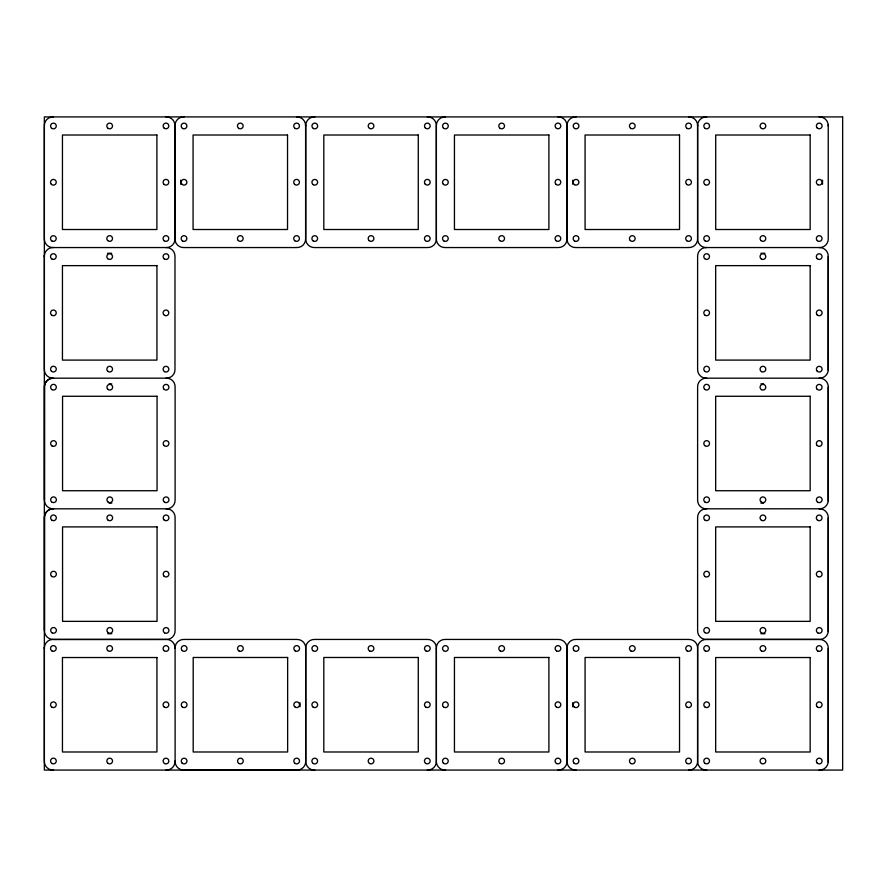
<?xml version="1.0" encoding="UTF-8"?>
<svg xmlns="http://www.w3.org/2000/svg" width="887" height="887" viewBox="0 0 887 887"><rect width="100%" height="100%" fill="white"/><g stroke="black" fill="none" stroke-linecap="round" stroke-linejoin="round"><path stroke-width="1.33" d="M184.152 770.071L182.955 770.049A8.648 8.648 0 0 1 175.116 762.166L175.094 648.475A8.571 8.571 0 0 0 165.958 639.438L52.255 639.46A8.648 8.648 0 0 0 44.383 647.299L44.35 761.013A8.648 8.648 0 0 0 53.464 770.071M53.464 247.551L52.255 247.573A8.648 8.648 0 0 0 44.383 255.401L44.35 369.125A8.648 8.648 0 0 0 53.464 378.184L166.069 378.172A8.571 8.571 0 0 1 175.105 387.209L175.105 499.78A8.56 8.56 0 0 1 166.069 508.816L52.366 508.828A8.648 8.648 0 0 0 44.483 516.666L44.472 630.391A8.648 8.648 0 0 0 53.586 639.438L166.069 639.449A8.56 8.56 0 0 0 175.094 630.413L175.094 517.842A8.571 8.571 0 0 0 166.069 508.805M44.472 630.391L44.483 516.666A8.648 8.648 0 0 1 52.377 508.828M53.586 508.816A8.648 8.648 0 0 1 44.472 499.758L44.483 386.033A8.648 8.648 0 0 1 52.366 378.206L53.586 378.184M436.36 648.475L436.382 762.166A8.648 8.648 0 0 0 444.21 770.049L445.418 770.071M697.603 124.823L697.614 238.525A8.56 8.56 0 0 1 688.589 247.551L576.018 247.562A8.56 8.56 0 0 1 566.993 238.525L566.97 124.823A8.648 8.648 0 0 0 559.143 116.951L557.934 116.918M820.342 770.06L819.133 770.082A8.648 8.648 0 0 0 828.225 762.221L828.247 648.497A8.648 8.648 0 0 0 819.133 639.438L706.651 639.438A8.571 8.571 0 0 1 697.614 630.413L697.614 517.842A8.56 8.56 0 0 1 706.651 508.816L820.342 508.794A8.648 8.648 0 0 0 828.225 500.955L828.247 387.242A8.648 8.648 0 0 0 819.133 378.184L706.651 378.184A8.56 8.56 0 0 0 697.614 387.209L697.614 499.78A8.571 8.571 0 0 0 706.651 508.816M706.651 770.071A8.56 8.56 0 0 1 697.614 761.046L697.614 648.475A8.56 8.56 0 0 1 706.651 639.438L820.342 639.427A8.648 8.648 0 0 0 828.225 631.588L828.247 517.875A8.648 8.648 0 0 0 819.133 508.816M828.225 500.955L828.247 387.242M819.133 378.184L820.342 378.161A8.648 8.648 0 0 0 828.225 370.334L828.247 256.609A8.648 8.648 0 0 0 819.133 247.551M44.35 256.609L44.383 255.401M44.35 648.497L44.383 647.299M828.225 370.334L828.247 256.609M828.225 631.588L828.247 517.875M828.225 762.221L828.247 648.497M165.924 116.918L167.133 116.951A8.648 8.648 0 0 1 174.961 124.834L174.994 238.525A8.571 8.571 0 0 1 165.958 247.551L53.386 247.562A8.571 8.571 0 0 1 44.35 238.525L44.35 126.032A8.648 8.648 0 0 1 53.408 116.918M706.651 378.184A8.571 8.571 0 0 1 697.614 369.147L697.614 256.576A8.571 8.571 0 0 1 706.651 247.551L819.222 247.551A8.56 8.56 0 0 0 828.247 238.525L828.236 124.823M107.615 253.272L111.718 253.272M760.88 253.272L764.982 253.272M109.101 383.894L111.829 383.894M760.88 383.894L763.618 383.894M109.101 503.095L111.829 503.095M760.88 503.095L763.618 503.095M107.737 633.728L111.829 633.728M760.88 633.728L764.982 633.728M182.955 770.049L296.668 770.071A8.648 8.648 0 0 0 305.727 760.957L305.727 648.475A8.571 8.571 0 0 1 314.763 639.438L427.334 639.438A8.56 8.56 0 0 1 436.36 648.475L436.36 760.957A8.648 8.648 0 0 1 427.301 770.071M819.189 116.918L820.397 116.951A8.648 8.648 0 0 1 828.247 126.032M688.567 116.918L689.764 116.951A8.648 8.648 0 0 1 697.614 126.032L697.625 238.525A8.571 8.571 0 0 0 706.651 247.562M427.301 116.918L428.51 116.951A8.648 8.648 0 0 1 436.337 124.834L436.36 238.525A8.571 8.571 0 0 1 427.323 247.551L314.752 247.562A8.56 8.56 0 0 1 305.727 238.525L305.727 126.032A8.648 8.648 0 0 1 314.785 116.918M296.557 116.918L297.766 116.951A8.648 8.648 0 0 1 305.616 126.032L305.616 238.525A8.56 8.56 0 0 1 296.591 247.551L184.008 247.562A8.56 8.56 0 0 1 174.983 238.525L174.983 126.032A8.648 8.648 0 0 1 184.041 116.918M576.051 770.071L574.843 770.049A8.648 8.648 0 0 1 567.004 762.166L566.981 648.475A8.56 8.56 0 0 0 557.956 639.438L445.385 639.438A8.571 8.571 0 0 0 436.349 648.475M314.785 770.071L313.577 770.049A8.648 8.648 0 0 1 305.749 762.166L305.727 648.475A8.56 8.56 0 0 0 296.702 639.438L184.13 639.438A8.571 8.571 0 0 0 175.094 648.475M305.594 124.823L305.616 126.032M822.537 180.183L822.537 184.285M572.703 180.183L572.703 184.285M572.703 702.704L572.703 706.806M300.017 702.704L300.017 706.806M180.693 180.183L180.693 184.285M44.472 499.758L44.494 386.033A8.648 8.648 0 0 1 52.377 378.206M697.614 126.032A8.648 8.648 0 0 1 706.673 116.918M174.983 761.046A8.56 8.56 0 0 1 165.958 770.071M165.958 378.184A8.56 8.56 0 0 0 174.983 369.158L174.983 256.576A8.571 8.571 0 0 0 165.958 247.551M576.051 116.918A8.648 8.648 0 0 0 566.993 126.032L566.993 238.525A8.571 8.571 0 0 1 557.956 247.551L445.385 247.562A8.56 8.56 0 0 1 436.36 238.525L436.36 126.032A8.648 8.648 0 0 1 445.418 116.918M688.567 770.071A8.648 8.648 0 0 0 697.614 760.957L697.625 648.475A8.56 8.56 0 0 0 688.589 639.438L576.018 639.438A8.571 8.571 0 0 0 566.981 648.475L566.993 760.957A8.648 8.648 0 0 1 557.934 770.071M842.65 116.918L44.35 116.918L44.35 770.071L842.65 770.071L842.65 116.918M156.899 135.012L62.445 135.012L62.445 229.511L156.899 229.511L156.899 135.012M287.532 135.012L193.067 135.012L193.067 229.511L287.532 229.511L287.532 135.012M418.276 135.012L323.81 135.012L323.81 229.511L418.276 229.511L418.276 135.012M548.898 135.012L454.443 135.012L454.443 229.511L548.898 229.511L548.898 135.012M679.531 135.012L585.076 135.012L585.076 229.511L679.531 229.511L679.531 135.012M810.164 135.012L715.709 135.012L715.709 229.511L810.164 229.511L810.164 135.012M156.944 265.634L62.445 265.634L62.445 360.1L156.944 360.1L156.944 265.634M810.164 265.634L715.665 265.634L715.665 360.1L810.164 360.1L810.164 265.634M157.054 396.267L62.556 396.267L62.556 490.722L157.054 490.722L157.054 396.267M810.164 396.267L715.665 396.267L715.665 490.722L810.164 490.722L810.164 396.267M157.054 526.9L62.556 526.9L62.556 621.355L157.054 621.355L157.054 526.9M810.164 526.9L715.665 526.9L715.665 621.355L810.164 621.355L810.164 526.9M156.944 657.533L62.445 657.533L62.445 751.988L156.944 751.988L156.944 657.533M287.643 657.478L193.189 657.478L193.189 751.988L287.643 751.988L287.643 657.478M418.276 657.478L323.81 657.478L323.81 751.988L418.276 751.988L418.276 657.478M548.898 657.478L454.443 657.478L454.443 751.988L548.898 751.988L548.898 657.478M679.531 657.478L585.076 657.478L585.076 751.988L679.531 751.988L679.531 657.478M810.164 657.533L715.665 657.533L715.665 751.988L810.164 751.988L810.164 657.533M312.923 650.648A2.861 2.861 0 0 0 317.59 648.996A2.861 2.861 0 0 0 313.832 645.78A2.861 2.861 0 0 0 312.923 650.648M425.871 763.485A2.861 2.861 0 0 0 430.151 761.013A2.861 2.861 0 0 0 425.871 758.529A2.861 2.861 0 0 0 425.871 763.485M425.915 650.936A2.861 2.861 0 0 0 430.195 648.464A2.861 2.861 0 0 0 425.915 645.98A2.861 2.861 0 0 0 425.915 650.936M313.311 763.53A2.861 2.861 0 0 0 317.601 761.057A2.861 2.861 0 0 0 313.311 758.585A2.861 2.861 0 0 0 313.311 763.53M369.613 763.507A2.861 2.861 0 0 0 373.904 761.035A2.861 2.861 0 0 0 369.613 758.562A2.861 2.861 0 0 0 369.613 763.507M312.745 706.784A2.861 2.861 0 0 0 317.524 705.498A2.861 2.861 0 0 0 314.031 701.994A2.861 2.861 0 0 0 312.745 706.784M369.613 650.958A2.861 2.861 0 0 0 373.904 648.486A2.861 2.861 0 0 0 369.613 646.013A2.861 2.861 0 0 0 369.613 650.958M425.893 707.205A2.861 2.861 0 0 0 430.173 704.733A2.861 2.861 0 0 0 425.893 702.26A2.861 2.861 0 0 0 425.893 707.205M182.29 650.648A2.861 2.861 0 0 0 186.957 648.996A2.861 2.861 0 0 0 183.199 645.78A2.861 2.861 0 0 0 182.29 650.648M295.238 763.485A2.861 2.861 0 0 0 299.518 761.013A2.861 2.861 0 0 0 295.238 758.529A2.861 2.861 0 0 0 295.238 763.485M295.282 650.936A2.861 2.861 0 0 0 299.573 648.464A2.861 2.861 0 0 0 295.282 645.98A2.861 2.861 0 0 0 295.282 650.936M182.09 763.075A2.861 2.861 0 0 0 186.869 761.8A2.861 2.861 0 0 0 183.376 758.296A2.861 2.861 0 0 0 182.09 763.075M238.98 763.507A2.861 2.861 0 0 0 243.271 761.035A2.861 2.861 0 0 0 238.98 758.562A2.861 2.861 0 0 0 238.98 763.507M182.123 706.784A2.861 2.861 0 0 0 186.902 705.498A2.861 2.861 0 0 0 183.398 701.994A2.861 2.861 0 0 0 182.123 706.784M238.98 650.958A2.861 2.861 0 0 0 243.271 648.486A2.861 2.861 0 0 0 238.98 646.013A2.861 2.861 0 0 0 238.98 650.958M295.26 707.205A2.861 2.861 0 0 0 299.551 704.733A2.861 2.861 0 0 0 295.26 702.26A2.861 2.861 0 0 0 295.26 707.205M704.788 763.186A2.861 2.861 0 0 0 709.456 761.545A2.861 2.861 0 0 0 705.697 758.33A2.861 2.861 0 0 0 704.788 763.186M817.759 650.98A2.861 2.861 0 0 0 822.038 648.508A2.861 2.861 0 0 0 817.759 646.035A2.861 2.861 0 0 0 817.759 650.98M705.209 650.936A2.861 2.861 0 0 0 709.489 648.464A2.861 2.861 0 0 0 705.209 645.98A2.861 2.861 0 0 0 705.209 650.936M817.215 763.075A2.861 2.861 0 0 0 821.994 761.8A2.861 2.861 0 0 0 818.49 758.296A2.861 2.861 0 0 0 817.215 763.075M817.193 706.784A2.861 2.861 0 0 0 821.972 705.498A2.861 2.861 0 0 0 818.468 701.994A2.861 2.861 0 0 0 817.193 706.784M761.501 763.507A2.861 2.861 0 0 0 765.791 761.035A2.861 2.861 0 0 0 761.501 758.562A2.861 2.861 0 0 0 761.501 763.507M705.232 707.227A2.861 2.861 0 0 0 709.511 704.755A2.861 2.861 0 0 0 705.232 702.282A2.861 2.861 0 0 0 705.232 707.227M761.478 650.958A2.861 2.861 0 0 0 765.769 648.486A2.861 2.861 0 0 0 761.478 646.013A2.861 2.861 0 0 0 761.478 650.958M817.337 240.687A2.861 2.861 0 0 0 822.005 239.046A2.861 2.861 0 0 0 818.246 235.831A2.861 2.861 0 0 0 817.337 240.687M705.254 128.46A2.861 2.861 0 0 0 709.545 125.987A2.861 2.861 0 0 0 705.254 123.515A2.861 2.861 0 0 0 705.254 128.46M705.209 241.009A2.861 2.861 0 0 0 709.489 238.536A2.861 2.861 0 0 0 705.209 236.064A2.861 2.861 0 0 0 705.209 241.009M817.215 127.961A2.861 2.861 0 0 0 821.994 126.675A2.861 2.861 0 0 0 818.49 123.182A2.861 2.861 0 0 0 817.215 127.961M761.501 128.438A2.861 2.861 0 0 0 765.791 125.965A2.861 2.861 0 0 0 761.501 123.493A2.861 2.861 0 0 0 761.501 128.438M817.781 184.707A2.861 2.861 0 0 0 822.072 182.234A2.861 2.861 0 0 0 817.781 179.762A2.861 2.861 0 0 0 817.781 184.707M760.913 240.532A2.861 2.861 0 0 0 765.692 239.246A2.861 2.861 0 0 0 762.199 235.754A2.861 2.861 0 0 0 760.913 240.532M705.232 184.729A2.861 2.861 0 0 0 709.511 182.256A2.861 2.861 0 0 0 705.232 179.784A2.861 2.861 0 0 0 705.232 184.729M164.073 240.687A2.861 2.861 0 0 0 168.741 239.046A2.861 2.861 0 0 0 164.982 235.831A2.861 2.861 0 0 0 164.073 240.687M51.989 128.46A2.861 2.861 0 0 0 56.28 125.987A2.861 2.861 0 0 0 51.989 123.515A2.861 2.861 0 0 0 51.989 128.46M51.945 241.009A2.861 2.861 0 0 0 56.225 238.536A2.861 2.861 0 0 0 51.945 236.064A2.861 2.861 0 0 0 51.945 241.009M163.951 127.961A2.861 2.861 0 0 0 168.73 126.675A2.861 2.861 0 0 0 165.226 123.182A2.861 2.861 0 0 0 163.951 127.961M108.236 128.438A2.861 2.861 0 0 0 112.527 125.965A2.861 2.861 0 0 0 108.236 123.493A2.861 2.861 0 0 0 108.236 128.438M163.929 184.252A2.861 2.861 0 0 0 168.707 182.977A2.861 2.861 0 0 0 165.204 179.473A2.861 2.861 0 0 0 163.929 184.252M107.649 240.532A2.861 2.861 0 0 0 112.427 239.246A2.861 2.861 0 0 0 108.935 235.754A2.861 2.861 0 0 0 107.649 240.532M51.368 184.285A2.861 2.861 0 0 0 56.158 182.999A2.861 2.861 0 0 0 52.655 179.496A2.861 2.861 0 0 0 51.368 184.285M164.095 650.67A2.861 2.861 0 0 0 168.763 649.018A2.861 2.861 0 0 0 165.004 645.803A2.861 2.861 0 0 0 164.095 650.67M51.989 763.485A2.861 2.861 0 0 0 56.28 761.013A2.861 2.861 0 0 0 51.989 758.529A2.861 2.861 0 0 0 51.989 763.485M164.538 763.53A2.861 2.861 0 0 0 168.829 761.057A2.861 2.861 0 0 0 164.538 758.585A2.861 2.861 0 0 0 164.538 763.53M51.945 650.936A2.861 2.861 0 0 0 56.225 648.464A2.861 2.861 0 0 0 51.945 645.98A2.861 2.861 0 0 0 51.945 650.936M51.967 707.227A2.861 2.861 0 0 0 56.247 704.755A2.861 2.861 0 0 0 51.967 702.282A2.861 2.861 0 0 0 51.967 707.227M107.649 650.504A2.861 2.861 0 0 0 112.427 649.217A2.861 2.861 0 0 0 108.935 645.725A2.861 2.861 0 0 0 107.649 650.504M163.929 706.784A2.861 2.861 0 0 0 168.707 705.498A2.861 2.861 0 0 0 165.204 701.994A2.861 2.861 0 0 0 163.929 706.784M107.671 763.053A2.861 2.861 0 0 0 112.449 761.778A2.861 2.861 0 0 0 108.957 758.274A2.861 2.861 0 0 0 107.671 763.053M164.206 520.037A2.861 2.861 0 0 0 168.874 518.396A2.861 2.861 0 0 0 165.115 515.17A2.861 2.861 0 0 0 164.206 520.037M52.1 632.852A2.861 2.861 0 0 0 56.391 630.38A2.861 2.861 0 0 0 52.1 627.907A2.861 2.861 0 0 0 52.1 632.852M164.649 632.897A2.861 2.861 0 0 0 168.94 630.424A2.861 2.861 0 0 0 164.649 627.952A2.861 2.861 0 0 0 164.649 632.897M52.056 520.303A2.861 2.861 0 0 0 56.336 517.831A2.861 2.861 0 0 0 52.056 515.358A2.861 2.861 0 0 0 52.056 520.303M51.49 576.151A2.861 2.861 0 0 0 56.269 574.865A2.861 2.861 0 0 0 52.765 571.372A2.861 2.861 0 0 0 51.49 576.151M107.759 519.871A2.861 2.861 0 0 0 112.538 518.596A2.861 2.861 0 0 0 109.046 515.092A2.861 2.861 0 0 0 107.759 519.871M164.04 576.151A2.861 2.861 0 0 0 168.818 574.865A2.861 2.861 0 0 0 165.315 571.372A2.861 2.861 0 0 0 164.04 576.151M107.782 632.42A2.861 2.861 0 0 0 112.56 631.145A2.861 2.861 0 0 0 109.068 627.641A2.861 2.861 0 0 0 107.782 632.42M164.095 258.771A2.861 2.861 0 0 0 168.763 257.13A2.861 2.861 0 0 0 165.004 253.915A2.861 2.861 0 0 0 164.095 258.771M51.402 371.143A2.861 2.861 0 0 0 56.18 369.857A2.861 2.861 0 0 0 52.677 366.353A2.861 2.861 0 0 0 51.402 371.143M164.538 371.642A2.861 2.861 0 0 0 168.829 369.169A2.861 2.861 0 0 0 164.538 366.697A2.861 2.861 0 0 0 164.538 371.642M51.945 259.037A2.861 2.861 0 0 0 56.225 256.565A2.861 2.861 0 0 0 51.945 254.092A2.861 2.861 0 0 0 51.945 259.037M51.967 315.34A2.861 2.861 0 0 0 56.247 312.867A2.861 2.861 0 0 0 51.967 310.395A2.861 2.861 0 0 0 51.967 315.34M107.649 258.616A2.861 2.861 0 0 0 112.427 257.33A2.861 2.861 0 0 0 108.935 253.837A2.861 2.861 0 0 0 107.649 258.616M164.516 315.34A2.861 2.861 0 0 0 168.796 312.867A2.861 2.861 0 0 0 164.516 310.395A2.861 2.861 0 0 0 164.516 315.34M107.671 371.165A2.861 2.861 0 0 0 112.449 369.879A2.861 2.861 0 0 0 108.957 366.386A2.861 2.861 0 0 0 107.671 371.165M294.706 240.687A2.861 2.861 0 0 0 299.374 239.046A2.861 2.861 0 0 0 295.615 235.831A2.861 2.861 0 0 0 294.706 240.687M182.622 128.46A2.861 2.861 0 0 0 186.902 125.987A2.861 2.861 0 0 0 182.622 123.515A2.861 2.861 0 0 0 182.622 128.46M182.567 241.009A2.861 2.861 0 0 0 186.858 238.536A2.861 2.861 0 0 0 182.567 236.064A2.861 2.861 0 0 0 182.567 241.009M294.573 127.961A2.861 2.861 0 0 0 299.362 126.675A2.861 2.861 0 0 0 295.859 123.182A2.861 2.861 0 0 0 294.573 127.961M238.869 128.438A2.861 2.861 0 0 0 243.16 125.965A2.861 2.861 0 0 0 238.869 123.493A2.861 2.861 0 0 0 238.869 128.438M294.551 184.252A2.861 2.861 0 0 0 299.329 182.977A2.861 2.861 0 0 0 295.837 179.473A2.861 2.861 0 0 0 294.551 184.252M238.281 240.532A2.861 2.861 0 0 0 243.06 239.246A2.861 2.861 0 0 0 239.557 235.754A2.861 2.861 0 0 0 238.281 240.532M182.001 184.285A2.861 2.861 0 0 0 186.78 182.999A2.861 2.861 0 0 0 183.287 179.496A2.861 2.861 0 0 0 182.001 184.285M425.45 240.687A2.861 2.861 0 0 0 430.117 239.046A2.861 2.861 0 0 0 426.359 235.831A2.861 2.861 0 0 0 425.45 240.687M313.366 128.46A2.861 2.861 0 0 0 317.646 125.987A2.861 2.861 0 0 0 313.366 123.515A2.861 2.861 0 0 0 313.366 128.46M313.311 241.009A2.861 2.861 0 0 0 317.601 238.536A2.861 2.861 0 0 0 313.311 236.064A2.861 2.861 0 0 0 313.311 241.009M425.328 127.961A2.861 2.861 0 0 0 430.106 126.675A2.861 2.861 0 0 0 426.603 123.182A2.861 2.861 0 0 0 425.328 127.961M369.613 128.438A2.861 2.861 0 0 0 373.904 125.965A2.861 2.861 0 0 0 369.613 123.493A2.861 2.861 0 0 0 369.613 128.438M425.294 184.252A2.861 2.861 0 0 0 430.073 182.977A2.861 2.861 0 0 0 426.58 179.473A2.861 2.861 0 0 0 425.294 184.252M369.025 240.532A2.861 2.861 0 0 0 373.804 239.246A2.861 2.861 0 0 0 370.3 235.754A2.861 2.861 0 0 0 369.025 240.532M313.344 184.729A2.861 2.861 0 0 0 317.624 182.256A2.861 2.861 0 0 0 313.344 179.784A2.861 2.861 0 0 0 313.344 184.729M164.206 389.404A2.861 2.861 0 0 0 168.874 387.763A2.861 2.861 0 0 0 165.115 384.537A2.861 2.861 0 0 0 164.206 389.404M51.513 501.765A2.861 2.861 0 0 0 56.291 500.49A2.861 2.861 0 0 0 52.788 496.986A2.861 2.861 0 0 0 51.513 501.765M164.649 502.275A2.861 2.861 0 0 0 168.94 499.802A2.861 2.861 0 0 0 164.649 497.319A2.861 2.861 0 0 0 164.649 502.275M52.056 389.67A2.861 2.861 0 0 0 56.336 387.198A2.861 2.861 0 0 0 52.056 384.725A2.861 2.861 0 0 0 52.056 389.67M52.078 445.973A2.861 2.861 0 0 0 56.369 443.5A2.861 2.861 0 0 0 52.078 441.027A2.861 2.861 0 0 0 52.078 445.973M107.759 389.238A2.861 2.861 0 0 0 112.538 387.963A2.861 2.861 0 0 0 109.046 384.459A2.861 2.861 0 0 0 107.759 389.238M164.04 445.518A2.861 2.861 0 0 0 168.818 444.232A2.861 2.861 0 0 0 165.315 440.739A2.861 2.861 0 0 0 164.04 445.518M107.782 501.798A2.861 2.861 0 0 0 112.56 500.512A2.861 2.861 0 0 0 109.068 497.008A2.861 2.861 0 0 0 107.782 501.798M704.788 632.564A2.861 2.861 0 0 0 709.456 630.912A2.861 2.861 0 0 0 705.697 627.697A2.861 2.861 0 0 0 704.788 632.564M817.759 520.347A2.861 2.861 0 0 0 822.038 517.875A2.861 2.861 0 0 0 817.759 515.402A2.861 2.861 0 0 0 817.759 520.347M705.209 520.303A2.861 2.861 0 0 0 709.489 517.831A2.861 2.861 0 0 0 705.209 515.358A2.861 2.861 0 0 0 705.209 520.303M817.803 632.897A2.861 2.861 0 0 0 822.094 630.424A2.861 2.861 0 0 0 817.803 627.952A2.861 2.861 0 0 0 817.803 632.897M817.781 576.605A2.861 2.861 0 0 0 822.072 574.133A2.861 2.861 0 0 0 817.781 571.649A2.861 2.861 0 0 0 817.781 576.605M761.501 632.874A2.861 2.861 0 0 0 765.791 630.402A2.861 2.861 0 0 0 761.501 627.929A2.861 2.861 0 0 0 761.501 632.874M705.232 576.605A2.861 2.861 0 0 0 709.511 574.133A2.861 2.861 0 0 0 705.232 571.649A2.861 2.861 0 0 0 705.232 576.605M761.478 520.325A2.861 2.861 0 0 0 765.769 517.853A2.861 2.861 0 0 0 761.478 515.38A2.861 2.861 0 0 0 761.478 520.325M686.704 240.687A2.861 2.861 0 0 0 691.372 239.046A2.861 2.861 0 0 0 687.613 235.831A2.861 2.861 0 0 0 686.704 240.687M574.621 128.46A2.861 2.861 0 0 0 578.912 125.987A2.861 2.861 0 0 0 574.621 123.515A2.861 2.861 0 0 0 574.621 128.46M574.576 241.009A2.861 2.861 0 0 0 578.867 238.536A2.861 2.861 0 0 0 574.576 236.064A2.861 2.861 0 0 0 574.576 241.009M686.582 127.961A2.861 2.861 0 0 0 691.361 126.675A2.861 2.861 0 0 0 687.868 123.182A2.861 2.861 0 0 0 686.582 127.961M630.879 128.438A2.861 2.861 0 0 0 635.159 125.965A2.861 2.861 0 0 0 630.879 123.493A2.861 2.861 0 0 0 630.879 128.438M686.56 184.252A2.861 2.861 0 0 0 691.339 182.977A2.861 2.861 0 0 0 687.835 179.473A2.861 2.861 0 0 0 686.56 184.252M630.28 240.532A2.861 2.861 0 0 0 635.059 239.246A2.861 2.861 0 0 0 631.566 235.754A2.861 2.861 0 0 0 630.28 240.532M574.599 184.729A2.861 2.861 0 0 0 578.889 182.256A2.861 2.861 0 0 0 574.599 179.784A2.861 2.861 0 0 0 574.599 184.729M704.788 371.298A2.861 2.861 0 0 0 709.456 369.657A2.861 2.861 0 0 0 705.697 366.431A2.861 2.861 0 0 0 704.788 371.298M817.16 258.638A2.861 2.861 0 0 0 821.95 257.352A2.861 2.861 0 0 0 818.446 253.859A2.861 2.861 0 0 0 817.16 258.638M704.611 258.583A2.861 2.861 0 0 0 709.4 257.308A2.861 2.861 0 0 0 705.897 253.804A2.861 2.861 0 0 0 704.611 258.583M817.215 371.187A2.861 2.861 0 0 0 821.994 369.901A2.861 2.861 0 0 0 818.49 366.409A2.861 2.861 0 0 0 817.215 371.187M817.193 314.885A2.861 2.861 0 0 0 821.972 313.61A2.861 2.861 0 0 0 818.468 310.106A2.861 2.861 0 0 0 817.193 314.885M761.501 371.62A2.861 2.861 0 0 0 765.791 369.147A2.861 2.861 0 0 0 761.501 366.664A2.861 2.861 0 0 0 761.501 371.62M704.644 314.885A2.861 2.861 0 0 0 709.423 313.61A2.861 2.861 0 0 0 705.919 310.106A2.861 2.861 0 0 0 704.644 314.885M761.478 259.071A2.861 2.861 0 0 0 765.769 256.587A2.861 2.861 0 0 0 761.478 254.114A2.861 2.861 0 0 0 761.478 259.071M704.788 501.931A2.861 2.861 0 0 0 709.456 500.29A2.861 2.861 0 0 0 705.697 497.064A2.861 2.861 0 0 0 704.788 501.931M817.16 389.271A2.861 2.861 0 0 0 821.95 387.985A2.861 2.861 0 0 0 818.446 384.492A2.861 2.861 0 0 0 817.16 389.271M704.611 389.216A2.861 2.861 0 0 0 709.4 387.941A2.861 2.861 0 0 0 705.897 384.437A2.861 2.861 0 0 0 704.611 389.216M817.803 502.275A2.861 2.861 0 0 0 822.094 499.802A2.861 2.861 0 0 0 817.803 497.319A2.861 2.861 0 0 0 817.803 502.275M817.193 445.518A2.861 2.861 0 0 0 821.972 444.232A2.861 2.861 0 0 0 818.468 440.739A2.861 2.861 0 0 0 817.193 445.518M761.501 502.242A2.861 2.861 0 0 0 765.791 499.769A2.861 2.861 0 0 0 761.501 497.297A2.861 2.861 0 0 0 761.501 502.242M704.644 445.518A2.861 2.861 0 0 0 709.423 444.232A2.861 2.861 0 0 0 705.919 440.739A2.861 2.861 0 0 0 704.644 445.518M761.478 389.692A2.861 2.861 0 0 0 765.769 387.22A2.861 2.861 0 0 0 761.478 384.747A2.861 2.861 0 0 0 761.478 389.692M556.071 240.687A2.861 2.861 0 0 0 560.739 239.046A2.861 2.861 0 0 0 556.992 235.831A2.861 2.861 0 0 0 556.071 240.687M443.4 128.005A2.861 2.861 0 0 0 448.179 126.73A2.861 2.861 0 0 0 444.686 123.226A2.861 2.861 0 0 0 443.4 128.005M443.943 241.009A2.861 2.861 0 0 0 448.234 238.536A2.861 2.861 0 0 0 443.943 236.064A2.861 2.861 0 0 0 443.943 241.009M556.548 128.415A2.861 2.861 0 0 0 560.828 125.932A2.861 2.861 0 0 0 556.548 123.459A2.861 2.861 0 0 0 556.548 128.415M500.246 128.438A2.861 2.861 0 0 0 504.537 125.965A2.861 2.861 0 0 0 500.246 123.493A2.861 2.861 0 0 0 500.246 128.438M555.927 184.252A2.861 2.861 0 0 0 560.706 182.977A2.861 2.861 0 0 0 557.213 179.473A2.861 2.861 0 0 0 555.927 184.252M499.658 240.532A2.861 2.861 0 0 0 504.437 239.246A2.861 2.861 0 0 0 500.933 235.754A2.861 2.861 0 0 0 499.658 240.532M443.378 184.285A2.861 2.861 0 0 0 448.157 182.999A2.861 2.861 0 0 0 444.664 179.496A2.861 2.861 0 0 0 443.378 184.285M574.188 650.648A2.861 2.861 0 0 0 578.856 648.996A2.861 2.861 0 0 0 575.098 645.78A2.861 2.861 0 0 0 574.188 650.648M687.126 763.485A2.861 2.861 0 0 0 691.416 761.013A2.861 2.861 0 0 0 687.126 758.529A2.861 2.861 0 0 0 687.126 763.485M687.17 650.936A2.861 2.861 0 0 0 691.461 648.464A2.861 2.861 0 0 0 687.17 645.98A2.861 2.861 0 0 0 687.17 650.936M573.989 763.075A2.861 2.861 0 0 0 578.767 761.8A2.861 2.861 0 0 0 575.264 758.296A2.861 2.861 0 0 0 573.989 763.075M630.879 763.507A2.861 2.861 0 0 0 635.159 761.035A2.861 2.861 0 0 0 630.879 758.562A2.861 2.861 0 0 0 630.879 763.507M574.011 706.784A2.861 2.861 0 0 0 578.79 705.498A2.861 2.861 0 0 0 575.286 701.994A2.861 2.861 0 0 0 574.011 706.784M630.879 650.958A2.861 2.861 0 0 0 635.159 648.486A2.861 2.861 0 0 0 630.879 646.013A2.861 2.861 0 0 0 630.879 650.958M687.148 707.205A2.861 2.861 0 0 0 691.439 704.733A2.861 2.861 0 0 0 687.148 702.26A2.861 2.861 0 0 0 687.148 707.205M443.555 650.648A2.861 2.861 0 0 0 448.223 648.996A2.861 2.861 0 0 0 444.465 645.78A2.861 2.861 0 0 0 443.555 650.648M556.493 763.485A2.861 2.861 0 0 0 560.784 761.013A2.861 2.861 0 0 0 556.493 758.529A2.861 2.861 0 0 0 556.493 763.485M556.548 650.936A2.861 2.861 0 0 0 560.828 648.464A2.861 2.861 0 0 0 556.548 645.98A2.861 2.861 0 0 0 556.548 650.936M443.356 763.075A2.861 2.861 0 0 0 448.135 761.8A2.861 2.861 0 0 0 444.631 758.296A2.861 2.861 0 0 0 443.356 763.075M500.246 763.507A2.861 2.861 0 0 0 504.537 761.035A2.861 2.861 0 0 0 500.246 758.562A2.861 2.861 0 0 0 500.246 763.507M443.378 706.784A2.861 2.861 0 0 0 448.157 705.498A2.861 2.861 0 0 0 444.664 701.994A2.861 2.861 0 0 0 443.378 706.784M500.246 650.958A2.861 2.861 0 0 0 504.537 648.486A2.861 2.861 0 0 0 500.246 646.013A2.861 2.861 0 0 0 500.246 650.958M556.526 707.205A2.861 2.861 0 0 0 560.806 704.733A2.861 2.861 0 0 0 556.526 702.26A2.861 2.861 0 0 0 556.526 707.205"/></g></svg>
